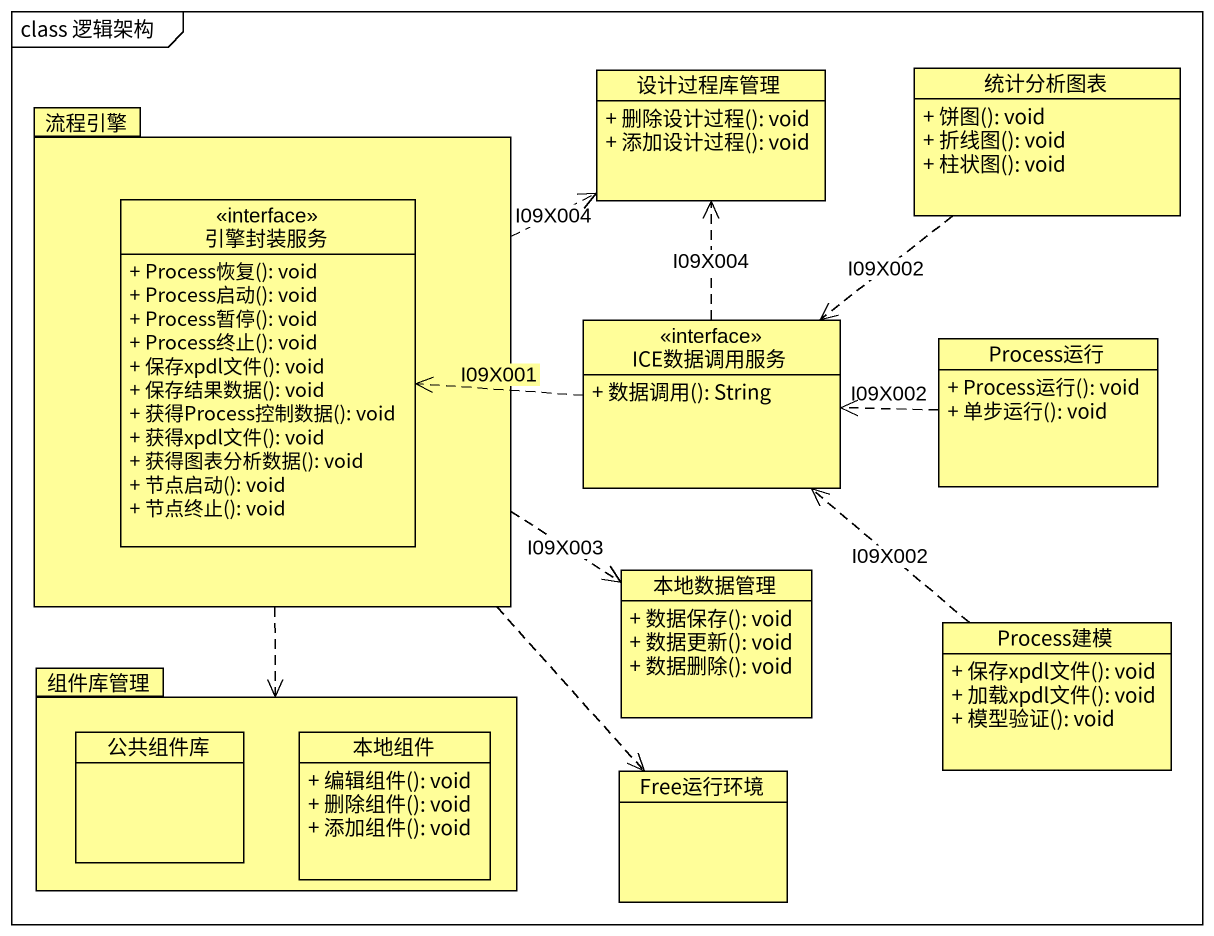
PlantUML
@startuml
mainframe class 逻辑架构
hide circle
hide empty members
skinparam classAttributeIconSize 0
class 设计过程库管理 #FFFE99 {
  + 删除设计过程(): void
  + 添加设计过程(): void
}
class 统计分析图表 #FFFE99 {
  + 饼图(): void
  + 折线图(): void
  + 柱状图(): void
}
package 流程引擎 #FFFE99 {
  interface 引擎封装服务 <<interface>> #FFFE99 {
    + Process恢复(): void
    + Process启动(): void
    + Process暂停(): void
    + Process终止(): void
    + 保存xpdl文件(): void
    + 保存结果数据(): void
    + 获得Process控制数据(): void
    + 获得xpdl文件(): void
    + 获得图表分析数据(): void
    + 节点启动(): void
    + 节点终止(): void
  }
}
interface ICE数据调用服务 <<interface>> #FFFE99 {
  + 数据调用(): String
}
class Process运行 #FFFE99 {
  + Process运行(): void
  + 单步运行(): void
}
class 本地数据管理 #FFFE99 {
  + 数据保存(): void
  + 数据更新(): void
  + 数据删除(): void
}
package 组件库管理 #FFFE99 {
  class 公共组件库 #FFFE99
  class 本地组件 #FFFE99 {
    + 编辑组件(): void
    + 删除组件(): void
    + 添加组件(): void
  }
}
class Process建模 #FFFE99 {
  + 保存xpdl文件(): void
  + 加载xpdl文件(): void
  + 模型验证(): void
}
class Free运行环境 #FFFE99
统计分析图表 ..> ICE数据调用服务 : I09X002
流程引擎 .right.> 设计过程库管理 : I09X004
流程引擎 ..> 本地数据管理 : I09X003
流程引擎 ..> 组件库管理
流程引擎 ..> Free运行环境
ICE数据调用服务 .up.> 设计过程库管理 : I09X004
ICE数据调用服务 .left.> 引擎封装服务 : I09X001
Process运行 .left.> ICE数据调用服务 : I09X002
Process建模 .up.> ICE数据调用服务 : I09X002
@enduml
